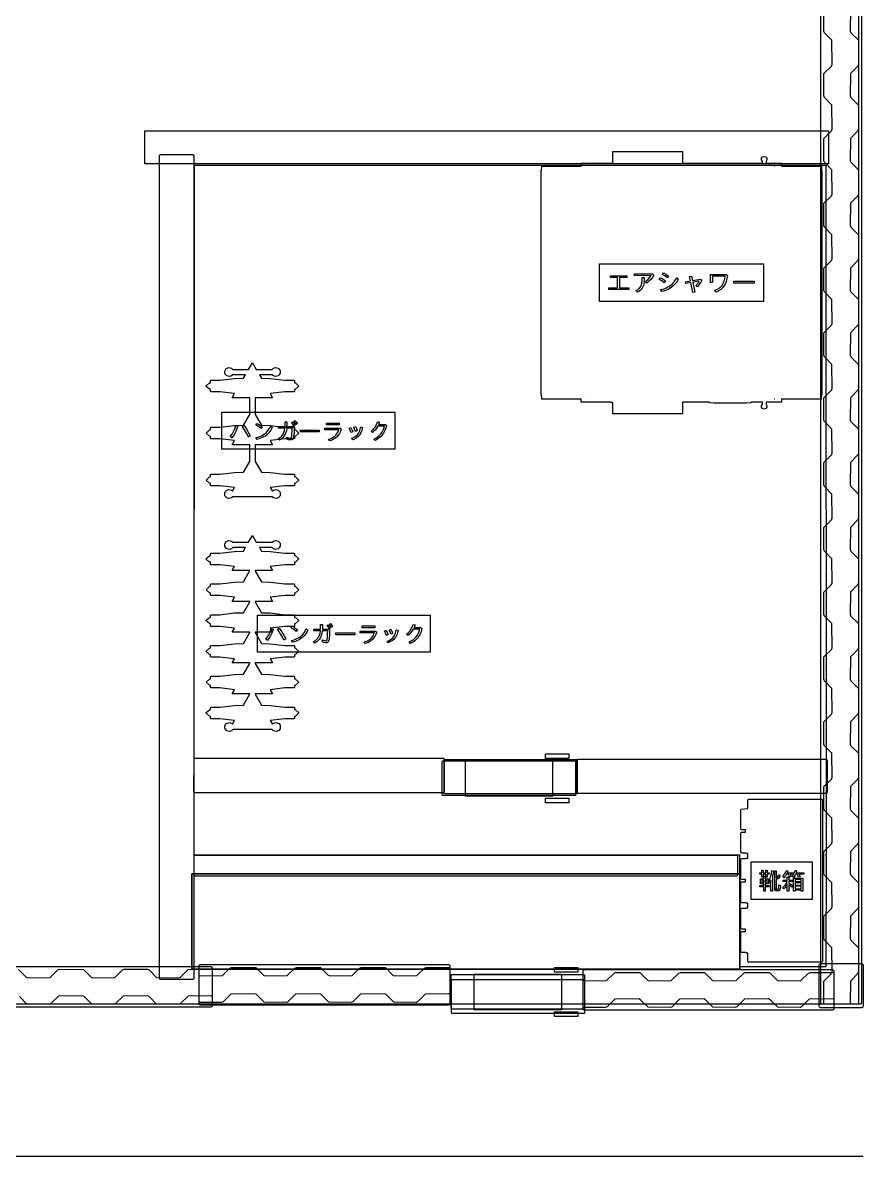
# Model space of a CAD drawing. Extents: x -928 to 12020, y -652 to 16065.
# Drawn here: x 8414 to 12020, y -652 to 4210 of the extents above; entities that cross this region are included whole.
import ezdxf

# ---------------------------------------------------------------- set-up
doc = ezdxf.new("R2010")
doc.units = 0
for name, color, linetype in [('名称ラベル', 1, 'Continuous'), ('壁', 8, 'Continuous'), ('寸法', 2, 'Continuous'), ('床', 9, 'Continuous'), ('設備', 5, 'Continuous')]:
    doc.layers.add(name, color=color, linetype=linetype)

msp = doc.modelspace()

# ---------------------------------------------------------------- linework, layer by layer
at = {"layer": '名称ラベル'}
for points in [[(10888.76, 3176.05), (11591.24, 3176.06), (11591.24, 3013.94), (10888.76, 3013.94)], [(10927.76, 3065.44), (10927.76, 3073.42), (10965.93, 3073.47), (10965.92, 3117.18), (10935.63, 3117.21), (10935.63, 3125.08), (11005.94, 3125.08), (11005.94, 3117.21), (10974.86, 3117.19), (10974.85, 3073.47), (11013.76, 3073.42), (11013.76, 3065.44)], [(11038.8, 3132.43), (11115.04, 3133.38), (11121.08, 3127.34), (11115.07, 3117.83), (11108.23, 3109.03), (11100.55, 3100.95), (11092.04, 3093.58), (11085.8, 3099.62), (11092.8, 3105.22), (11099.15, 3111.41), (11104.84, 3118.19), (11109.83, 3125.54), (11038.8, 3124.25)], [(11044.95, 3061.13), (11050.75, 3064.4), (11055.8, 3067.96), (11060.1, 3071.82), (11065.13, 3078.17), (11067.54, 3082.77), (11068.47, 3085.18), (11070.16, 3092.61), (11071.18, 3103.48), (11071.51, 3117.79), (11080.18, 3117.79), (11079.64, 3101.25), (11078.22, 3088.52), (11077.18, 3083.59), (11075.93, 3079.62), (11072.1, 3072.2), (11068.69, 3067.66), (11062.27, 3061.44), (11057.13, 3057.69), (11051.3, 3054.26)], [(11144.86, 3108.97), (11149.9, 3116.16), (11160.93, 3110.02), (11171.32, 3102.51), (11165.71, 3095), (11155.4, 3102.85), (11150.16, 3106.12)], [(11150.43, 3065.12), (11158.05, 3067), (11165.36, 3069.31), (11172.33, 3072.04), (11178.99, 3075.21), (11185.32, 3078.8), (11191.33, 3082.82), (11197.01, 3087.27), (11202.37, 3092.15), (11207.41, 3097.46), (11212.12, 3103.19), (11216.51, 3109.35), (11220.57, 3115.95), (11226.45, 3109.28), (11222.39, 3102.68), (11218, 3096.49), (11213.28, 3090.7), (11208.22, 3085.31), (11202.84, 3080.33), (11197.12, 3075.74), (11191.07, 3071.57), (11184.68, 3067.79), (11177.97, 3064.42), (11170.92, 3061.45), (11163.54, 3058.89), (11155.84, 3056.73)], [(11157.99, 3129.97), (11163.03, 3137.06), (11173.27, 3131.25), (11184.13, 3123.61), (11178.41, 3116.05), (11168.19, 3123.94)], [(11257.64, 3099.09), (11278.67, 3102.72), (11274.76, 3120.83), (11282.58, 3122.41), (11286.7, 3104.15), (11321.28, 3110.07), (11326.79, 3105.45), (11322.38, 3097.25), (11317.86, 3089.79), (11313.24, 3083.05), (11308.52, 3077.04), (11301.17, 3081.14), (11305.28, 3086.01), (11309.06, 3091.1), (11312.5, 3096.43), (11315.55, 3101.95), (11288.32, 3096.93), (11297.54, 3054.89), (11289.46, 3052.94), (11280.21, 3095.42), (11259.27, 3091.59)], [(11364.43, 3096.52), (11364.43, 3130.6), (11431.53, 3130.6), (11436.99, 3125.66), (11434.68, 3111.94), (11431.4, 3099.74), (11427.17, 3089.07), (11421.98, 3079.93), (11415.8, 3072.22), (11408.29, 3065.48), (11399.44, 3059.7), (11389.27, 3054.89), (11382.92, 3062.29), (11393.44, 3066.62), (11399.6, 3070.13), (11405.05, 3074.13), (11407.51, 3076.31), (11409.8, 3078.62), (11413.86, 3083.61), (11418.5, 3091.46), (11422.11, 3099.86), (11424.04, 3105.88), (11425.6, 3112.23), (11427.21, 3122.38), (11373.6, 3122.4), (11373.57, 3096.52)], [(11464.51, 3093.37), (11464.51, 3101.98), (11552.24, 3101.98), (11552.24, 3093.37)], [(9268.89, 2539.44), (10010.68, 2539.44), (10010.68, 2380.83), (9268.89, 2380.83)], [(9304.89, 2435.83), (9312.46, 2445.52), (9318.97, 2456.45), (9324.43, 2468.64), (9328.83, 2482.07), (9336.98, 2479.21), (9332.17, 2464.97), (9328.45, 2456.22), (9324.31, 2448.06), (9317.33, 2436.93), (9312.16, 2430.26)], [(9355.39, 2479.59), (9362.56, 2483.37), (9369.57, 2473.34), (9376.58, 2462.39), (9383.6, 2450.52), (9390.63, 2437.72), (9382.63, 2432.34), (9376.58, 2444.6), (9370.03, 2456.56), (9362.96, 2468.23)], [(9414.38, 2484.78), (9419.42, 2491.52), (9424.77, 2488.66), (9430.26, 2485.23), (9441.66, 2476.64), (9435.89, 2469.27), (9425.64, 2477.58)], [(9415.05, 2430.89), (9422.33, 2432.41), (9429.25, 2434.41), (9435.82, 2436.9), (9442.03, 2439.86), (9447.88, 2443.3), (9453.38, 2447.22), (9458.52, 2451.62), (9463.3, 2456.5), (9467.73, 2461.86), (9471.81, 2467.7), (9475.52, 2474.01), (9478.88, 2480.81), (9485.13, 2475.23), (9481.83, 2468.53), (9478.14, 2462.26), (9474.06, 2456.41), (9469.61, 2451), (9464.77, 2446), (9459.56, 2441.44), (9453.96, 2437.3), (9447.98, 2433.6), (9441.62, 2430.32), (9434.87, 2427.46), (9427.75, 2425.03), (9420.24, 2423.04)], [(9509.17, 2425.51), (9517.54, 2430.53), (9521.22, 2433.43), (9524.57, 2436.6), (9527.57, 2440.01), (9530.24, 2443.69), (9532.57, 2447.63), (9534.57, 2451.83), (9536.23, 2456.29), (9537.55, 2461), (9539.17, 2471.16), (9511.45, 2471.21), (9511.45, 2478.33), (9539.63, 2478.34), (9539.66, 2498.64), (9547.61, 2498.64), (9547.63, 2478.73), (9578.67, 2478.72), (9578.27, 2455.1), (9577.08, 2439.98), (9576.18, 2434.04), (9574.62, 2427.74), (9572.72, 2424.16), (9571.03, 2422.39), (9568.99, 2421.13), (9566.61, 2420.38), (9559.91, 2420.38), (9554.51, 2421.48), (9549, 2423.47), (9547.61, 2424.1), (9547.32, 2432.78), (9554.69, 2429.8), (9560.5, 2428.39), (9563.05, 2428.24), (9564.38, 2428.58), (9565.96, 2429.52), (9566.78, 2430.49), (9567.66, 2432.46), (9568.25, 2435.22), (9569.54, 2445.31), (9570.38, 2458.99), (9570.68, 2471.6), (9547.04, 2471.59), (9545.35, 2460.12), (9543.97, 2454.79), (9542.22, 2449.75), (9540.12, 2444.98), (9537.65, 2440.48), (9534.82, 2436.27), (9531.62, 2432.33), (9528.07, 2428.67), (9524.15, 2425.29), (9519.87, 2422.18), (9515.23, 2419.35)], [(9567.14, 2494.38), (9572.42, 2498.16), (9578.05, 2492.2), (9583.13, 2485.36), (9577.56, 2481.19), (9572.53, 2488.44)], [(9576.98, 2499.66), (9581.92, 2503.44), (9587.49, 2498.04), (9593.07, 2491.32), (9587.69, 2487.06), (9582.61, 2493.82)], [(9718.2, 2485.31), (9718.2, 2492.68), (9772.1, 2492.68), (9772.1, 2485.31)], [(9908.87, 2457.25), (9915.24, 2462.92), (9918.19, 2465.95), (9920.99, 2469.12), (9926.12, 2475.86), (9928.45, 2479.44), (9932.64, 2486.99), (9937.75, 2499.32), (9945.41, 2497.14), (9941.1, 2486.43), (9969.4, 2486.43), (9974.68, 2482.55), (9973, 2475.16), (9970.89, 2468.14), (9968.33, 2461.48), (9965.34, 2455.19), (9961.92, 2449.26), (9958.06, 2443.69), (9953.76, 2438.49), (9949.03, 2433.65), (9943.86, 2429.18), (9938.25, 2425.07), (9932.21, 2421.33), (9925.73, 2417.95), (9919.96, 2424.3), (9928.73, 2428.55), (9936.72, 2433.69), (9943.93, 2439.72), (9950.35, 2446.64), (9955.63, 2453.95), (9959.94, 2461.83), (9963.27, 2470.28), (9965.6, 2479.27), (9937.37, 2479.3), (9932.5, 2471.48), (9927.1, 2464.29), (9921.18, 2457.74), (9914.73, 2451.82)], [(9605.62, 2455.17), (9605.62, 2463.12), (9686.6, 2463.12), (9686.6, 2455.17)], [(9709.67, 2463.5), (9709.68, 2470.87), (9775.97, 2470.87), (9780.72, 2466.41), (9777.12, 2456.5), (9772.67, 2447.67), (9769.22, 2442.37), (9763.34, 2435.32), (9757.16, 2429.77), (9750.44, 2425.14), (9745.49, 2422.41), (9740.18, 2419.96), (9731.53, 2416.83), (9726.35, 2424.2), (9731.82, 2425.63), (9736.96, 2427.4), (9741.79, 2429.51), (9746.29, 2431.95), (9750.47, 2434.72), (9754.33, 2437.83), (9757.87, 2441.27), (9761.09, 2445.05), (9763.99, 2449.16), (9766.56, 2453.61), (9768.81, 2458.39), (9770.71, 2463.47)], [(9814.8, 2470.68), (9821.63, 2474.02), (9826.16, 2465.37), (9829.87, 2455.7), (9822.55, 2452.21), (9818.89, 2462.11)], [(9824.92, 2427.2), (9830.72, 2429.32), (9838.57, 2433.23), (9845.39, 2438.02), (9849.36, 2441.7), (9854.26, 2447.62), (9856.77, 2451.7), (9858.97, 2456.26), (9860.88, 2461.32), (9862.48, 2466.87), (9864.33, 2476.1), (9872.18, 2474.26), (9870.73, 2467.11), (9868.87, 2460.46), (9865.3, 2451.4), (9860.81, 2443.46), (9857.3, 2438.79), (9853.92, 2435.15), (9850.08, 2431.76), (9843.47, 2427.16), (9838.49, 2424.41), (9830.16, 2420.76)], [(9834.13, 2475.23), (9841.21, 2478.53), (9845.59, 2470.03), (9849.06, 2460.55), (9841.6, 2457.06), (9838.25, 2466.88)], [(9421.02, 1669.38), (10162.81, 1669.38), (10162.81, 1510.77), (9421.02, 1510.77)], [(9457.02, 1565.77), (9464.59, 1575.46), (9471.1, 1586.39), (9476.56, 1598.58), (9480.96, 1612.01), (9489.1, 1609.15), (9484.3, 1594.91), (9480.58, 1586.16), (9474.22, 1574.15), (9469.46, 1566.87), (9464.29, 1560.2)], [(9507.52, 1609.53), (9514.69, 1613.32), (9521.7, 1603.28), (9528.71, 1592.33), (9535.73, 1580.46), (9542.75, 1567.66), (9534.76, 1562.28), (9528.71, 1574.54), (9522.16, 1586.5), (9515.09, 1598.17)], [(9566.5, 1614.72), (9571.54, 1621.46), (9576.89, 1618.6), (9582.39, 1615.17), (9593.79, 1606.58), (9588.02, 1599.21), (9577.77, 1607.52)], [(9567.18, 1560.83), (9574.46, 1562.35), (9581.38, 1564.35), (9587.94, 1566.84), (9594.15, 1569.8), (9600.01, 1573.24), (9605.51, 1577.16), (9610.65, 1581.56), (9615.43, 1586.44), (9619.86, 1591.8), (9623.93, 1597.64), (9627.65, 1603.95), (9631.01, 1610.75), (9637.26, 1605.17), (9633.95, 1598.47), (9630.26, 1592.2), (9626.19, 1586.35), (9621.74, 1580.94), (9616.9, 1575.94), (9611.68, 1571.38), (9606.08, 1567.24), (9600.1, 1563.54), (9593.74, 1560.25), (9587, 1557.4), (9579.87, 1554.98), (9572.37, 1552.98)], [(9661.3, 1555.45), (9665.66, 1557.83), (9669.67, 1560.47), (9673.35, 1563.37), (9676.69, 1566.53), (9679.7, 1569.95), (9682.37, 1573.63), (9684.7, 1577.58), (9686.7, 1581.77), (9688.35, 1586.23), (9689.67, 1590.94), (9691.29, 1601.1), (9663.58, 1601.15), (9663.58, 1608.27), (9691.76, 1608.28), (9691.79, 1628.58), (9699.73, 1628.58), (9699.76, 1608.67), (9730.8, 1608.66), (9730.4, 1585.04), (9729.2, 1569.92), (9728.31, 1563.99), (9726.75, 1557.69), (9724.85, 1554.1), (9723.15, 1552.33), (9721.12, 1551.08), (9718.74, 1550.32), (9712.04, 1550.32), (9706.64, 1551.42), (9701.13, 1553.41), (9699.73, 1554.04), (9699.44, 1562.72), (9706.82, 1559.74), (9712.63, 1558.34), (9715.18, 1558.18), (9716.51, 1558.52), (9717.61, 1559.08), (9718.91, 1560.43), (9719.79, 1562.4), (9720.38, 1565.16), (9721.67, 1575.25), (9722.51, 1588.93), (9722.8, 1601.54), (9699.16, 1601.53), (9697.47, 1590.06), (9696.09, 1584.73), (9694.35, 1579.69), (9692.24, 1574.92), (9689.77, 1570.42), (9686.94, 1566.21), (9683.75, 1562.27), (9680.19, 1558.61), (9676.28, 1555.23), (9672, 1552.12), (9667.36, 1549.29)], [(9719.27, 1624.32), (9724.55, 1628.1), (9730.18, 1622.14), (9735.26, 1615.3), (9729.69, 1611.14), (9724.66, 1618.38)], [(9729.1, 1629.6), (9734.05, 1633.38), (9739.62, 1627.98), (9745.19, 1621.26), (9739.81, 1617), (9734.74, 1623.76)], [(9870.33, 1615.25), (9870.33, 1622.62), (9924.22, 1622.62), (9924.22, 1615.25)], [(9977.05, 1557.14), (9982.85, 1559.26), (9990.69, 1563.17), (9995.36, 1566.26), (10001.49, 1571.64), (10006.38, 1577.56), (10008.89, 1581.64), (10011.1, 1586.2), (10013.01, 1591.26), (10014.61, 1596.81), (10016.45, 1606.05), (10024.3, 1604.2), (10021.98, 1593.66), (10019.91, 1587.26), (10017.43, 1581.34), (10012.94, 1573.4), (10009.43, 1568.73), (10006.05, 1565.09), (10000.12, 1560.11), (9995.6, 1557.1), (9990.62, 1554.35), (9982.29, 1550.7)], [(9986.26, 1605.17), (9993.34, 1608.47), (9997.72, 1599.98), (10001.19, 1590.49), (9993.72, 1587), (9990.38, 1596.83)], [(10060.99, 1587.19), (10067.37, 1592.86), (10070.32, 1595.89), (10075.76, 1602.36), (10078.25, 1605.81), (10082.75, 1613.08), (10084.77, 1616.93), (10089.88, 1629.26), (10097.54, 1627.08), (10093.23, 1616.37), (10121.53, 1616.37), (10126.81, 1612.49), (10125.13, 1605.11), (10123.01, 1598.08), (10120.46, 1591.43), (10117.47, 1585.13), (10114.05, 1579.2), (10110.19, 1573.64), (10105.89, 1568.43), (10101.16, 1563.6), (10095.98, 1559.12), (10090.38, 1555.01), (10084.34, 1551.27), (10077.86, 1547.89), (10072.09, 1554.24), (10080.86, 1558.49), (10088.85, 1563.63), (10096.05, 1569.66), (10102.48, 1576.58), (10107.76, 1583.89), (10112.06, 1591.77), (10115.39, 1600.22), (10117.73, 1609.21), (10089.5, 1609.24), (10084.62, 1601.42), (10079.23, 1594.23), (10073.31, 1587.68), (10066.86, 1581.77)], [(9757.75, 1585.11), (9757.75, 1593.06), (9838.73, 1593.06), (9838.73, 1585.11)], [(9861.8, 1593.45), (9861.8, 1600.81), (9928.1, 1600.81), (9932.85, 1596.35), (9929.25, 1586.45), (9924.79, 1577.61), (9919.48, 1569.85), (9915.47, 1565.27), (9909.29, 1559.71), (9902.56, 1555.08), (9897.62, 1552.35), (9892.31, 1549.91), (9883.66, 1546.77), (9878.47, 1554.14), (9883.94, 1555.57), (9889.09, 1557.34), (9893.91, 1559.45), (9898.42, 1561.89), (9902.6, 1564.66), (9906.46, 1567.77), (9910, 1571.21), (9913.22, 1574.99), (9916.11, 1579.1), (9918.69, 1583.55), (9920.94, 1588.33), (9922.84, 1593.42)], [(9966.92, 1600.62), (9973.76, 1603.96), (9978.29, 1595.31), (9981.99, 1585.64), (9974.68, 1582.15), (9971.02, 1592.05)], [(11539.52, 449.34), (11539.52, 610.66), (11800.48, 610.66), (11800.48, 449.34)], [(11575.52, 503.27), (11575.52, 509.04), (11592.77, 509.09), (11592.74, 516.35), (11578.38, 516.36), (11578.38, 538.12), (11592.93, 538.12), (11592.97, 544.66), (11584.44, 544.71), (11584.43, 557.72), (11576.1, 557.75), (11576.1, 563.42), (11584.43, 563.44), (11584.44, 574.66), (11590.4, 574.66), (11590.42, 563.43), (11601.27, 563.42), (11601.3, 574.66), (11607.26, 574.66), (11607.27, 563.44), (11616.32, 563.42), (11616.32, 557.75), (11607.27, 557.73), (11607.26, 544.71), (11598.94, 544.7), (11598.93, 538.16), (11613.76, 538.12), (11613.76, 516.36), (11599.15, 516.35), (11599.12, 509.08), (11617.1, 509.04), (11617.1, 503.27), (11599.13, 503.26), (11599.12, 485.34), (11592.77, 485.34), (11592.75, 503.26)], [(11590.4, 549.9), (11601.28, 549.86), (11601.29, 557.72), (11590.42, 557.74)], [(11614.05, 524.84), (11618.67, 535.45), (11622.54, 547.11), (11625.67, 559.82), (11628.05, 573.59), (11634.89, 572.29), (11632.97, 561.31), (11630.43, 550.76), (11630.43, 485.34), (11623.89, 485.34), (11623.88, 531.54), (11620.79, 523.71), (11618.12, 518.1)], [(11640.02, 493.77), (11640.02, 572.67), (11646.57, 572.67), (11646.58, 542.27), (11653.21, 548.67), (11658.68, 555.23), (11664.01, 550.14), (11655.8, 541.58), (11646.57, 534.24), (11646.57, 496.24), (11647.11, 494.32), (11641.25, 493.81), (11648.84, 493.76), (11643.31, 493.25), (11654.92, 493.49), (11653.29, 493.69), (11655.24, 494.15), (11656.23, 494.8), (11656.93, 496.2), (11657.42, 499.48), (11658.1, 512.43), (11664.84, 510.15), (11664.35, 500.04), (11663.61, 494.52), (11662.54, 490.77), (11661.64, 489.27), (11660.73, 488.48), (11657.97, 487.34), (11655.09, 486.86), (11646.39, 486.96), (11643.53, 487.54), (11642.11, 488.2), (11640.95, 489.49), (11640.26, 491.34)], [(11674.77, 547.67), (11679.4, 553.16), (11683.49, 559.48), (11687.03, 566.61), (11690.04, 574.56), (11696.63, 572.96), (11693.69, 564.53), (11719.94, 564.53), (11719.94, 558.76), (11705.69, 558.75), (11710.3, 547.76), (11703.66, 545.15), (11701.26, 552.4), (11698.69, 558.76), (11691.06, 558.75), (11686.05, 550.26), (11683.18, 546.5), (11680.06, 543.06)], [(11675.26, 500.99), (11680.84, 506.63), (11685.69, 512.81), (11689.82, 519.54), (11693.21, 526.77), (11676.47, 526.83), (11676.47, 532.88), (11693.99, 532.89), (11694.02, 545.77), (11700.46, 545.77), (11700.49, 532.89), (11717.13, 532.88), (11717.13, 526.83), (11700.46, 526.79), (11700.47, 521.15), (11709.22, 515), (11716.41, 508.94), (11712.48, 502.88), (11706.86, 508.72), (11700.47, 514.53), (11700.46, 485.44), (11694.02, 485.44), (11693.99, 516.71), (11690.98, 510.95), (11687.53, 505.35), (11683.68, 500.1), (11679.43, 495.18)], [(11715.63, 547.86), (11719.23, 553.43), (11722.42, 559.72), (11725.19, 566.73), (11727.55, 574.47), (11734, 573.16), (11731.68, 564.53), (11764.48, 564.53), (11764.48, 558.76), (11743.07, 558.75), (11748.68, 548.34), (11741.95, 545.68), (11739.12, 552.29), (11735.77, 558.76), (11729.44, 558.75), (11725.86, 551.26), (11721.49, 544.18)], [(11721.06, 541.61), (11760.51, 541.61), (11760.51, 485.34), (11753.97, 485.34), (11753.92, 489.89), (11727.65, 489.89), (11727.6, 485.44), (11721.06, 485.44)], [(11753.97, 535.69), (11727.64, 535.74), (11727.6, 526.47), (11753.93, 526.44)], [(11592.92, 521.83), (11592.95, 532.72), (11584.36, 532.73), (11584.35, 521.85)], [(11607.75, 521.83), (11607.78, 532.72), (11598.94, 532.73), (11598.94, 521.85)], [(11640.02, 493.77), (11640.02, 493.77), (11640.02, 493.77)], [(11753.97, 520.81), (11727.64, 520.86), (11727.6, 511.59), (11753.93, 511.56)], [(11753.97, 505.94), (11727.63, 505.98), (11727.6, 495.89), (11753.94, 495.86)]]:
    msp.add_lwpolyline(points, close=True, dxfattribs=at)
at = {"layer": '壁'}
for points in [[(11838, 6), (11838, 15994), (11839.76, 15998.24), (11844, 16000), (12006, 16000), (12010.24, 15998.24), (12012, 15994), (12012, 6), (12010.24, 1.76), (12006, 0), (11844, 0), (11839.76, 1.76)], [(8938.38, 3605.34), (8938.38, 3746.48), (11870, 3746.48), (11870, 3605.34)], [(9001.22, 3639.74), (9002.97, 3643.08), (9007.22, 3644.47), (9142.78, 3644.47), (9147.03, 3643.08), (9148.78, 3639.74), (9148.78, 110.72), (9147.03, 107.38), (9142.78, 106), (9007.22, 106), (9002.97, 107.38), (9001.22, 110.72)], [(10656.89, 1054.44), (10656.89, 1074.44), (10756.89, 1074.44), (10756.89, 1054.44)], [(9149.53, 1053.52), (9151.06, 1055.28), (10220.61, 1055.28), (10222.77, 1049.28), (10222.77, 912.76), (10220.61, 906.76), (9151.06, 906.76), (9148.9, 912.76)], [(10214, 901.33), (10214, 1037.56), (10215.14, 1043.56), (10784.86, 1043.56), (10785.52, 1041.02), (10786.01, 901.33), (10784.86, 895.33), (10215.14, 895.33)], [(10221.75, 909.01), (10221.75, 1044.42), (10222.89, 1050.42), (10791.79, 1050.42), (10792.45, 1047.88), (10792.94, 909.01), (10791.79, 903.01), (10222.89, 903.01)], [(10313.11, 892.44), (10313.11, 1046.44), (10686.89, 1046.44), (10686.89, 892.44)], [(10793.18, 1049.15), (10794.7, 1050.9), (11862.5, 1050.9), (11864.65, 1044.9), (11864.65, 910.14), (11862.5, 904.14), (10794.7, 904.14), (10792.55, 910.14)], [(10656.89, 864.44), (10656.89, 884.44), (10756.89, 884.44), (10756.89, 864.44)], [(92.46, -6), (92.46, 156), (94.22, 160.24), (98.47, 162), (9221.39, 162), (9225.63, 160.24), (9227.39, 156), (9227.39, -6), (9225.63, -10.24), (9221.39, -12), (98.47, -12), (94.22, -10.24)], [(9171.4, 164.4), (9173.16, 168.65), (9177.4, 170.41), (10240.74, 170.41), (10244.98, 168.65), (10246.74, 164.4), (10246.74, 2.41), (10244.98, -1.84), (10240.74, -3.59), (9177.4, -3.59), (9173.16, -1.84), (9171.4, 2.41)], [(9171.4, 12.41), (9171.4, 118.4), (9172.57, 121.33), (9175.4, 122.41), (9271.04, 123.24), (9303.61, 155.54), (9310.4, 158.41), (9414.04, 157.57), (9446.61, 125.27), (9453.41, 122.41), (9549.04, 123.24), (9581.61, 155.54), (9588.4, 158.41), (9692.04, 157.57), (9724.61, 125.27), (9731.41, 122.41), (9827.04, 123.24), (9859.61, 155.54), (9866.4, 158.41), (9970.04, 157.57), (10002.61, 125.27), (10009.4, 122.41), (10105.04, 123.24), (10137.61, 155.54), (10144.4, 158.41), (10242.74, 158.41), (10245.57, 157.33), (10246.74, 154.41), (10246.74, 48.41), (10245.57, 45.48), (10242.74, 44.41), (10140.76, 43.57), (10108.19, 11.27), (10101.4, 8.41), (10005.76, 9.25), (9973.19, 41.54), (9966.39, 44.41), (9862.76, 43.57), (9830.19, 11.27), (9823.4, 8.41), (9727.76, 9.25), (9695.19, 41.54), (9688.39, 44.41), (9584.76, 43.57), (9552.19, 11.27), (9545.4, 8.41), (9449.76, 9.25), (9417.19, 41.54), (9410.39, 44.41), (9306.76, 43.57), (9274.19, 11.27), (9267.4, 8.41), (9175.4, 8.41), (9172.57, 9.48)], [(10695.05, 137.95), (10695.05, 157.95), (10795.05, 157.95), (10795.05, 137.95)], [(10818.62, -19.27), (10818.62, 142.72), (10820.38, 146.97), (10824.62, 148.72), (11887.96, 148.72), (11892.2, 146.97), (11893.96, 142.72), (11893.96, -19.27), (11892.2, -23.52), (11887.96, -25.27), (10824.63, -25.27), (10820.38, -23.52)], [(11830, -7), (11830, 167), (11832.34, 172.66), (11838, 175), (12012, 175), (12017.66, 172.66), (12020, 167), (12020, -7), (12017.66, -12.66), (12012, -15), (11838, -15), (11832.34, -12.66)], [(10251.97, -15.34), (10251.97, 121.24), (10253.12, 127.24), (10823.19, 127.24), (10823.85, 124.7), (10824.34, -15.34), (10823.19, -21.34), (10253.12, -21.34)], [(10254.11, -33.87), (10254.11, 101.01), (10255.26, 107.01), (10823.61, 107.01), (10824.28, 104.47), (10824.76, -33.86), (10823.62, -39.86), (10255.26, -39.86)], [(10351.26, -24.05), (10351.26, 129.95), (10725.04, 129.95), (10725.04, -24.05)], [(10818.62, -9.27), (10818.62, 96.72), (10819.8, 99.65), (10822.63, 100.72), (10918.26, 101.56), (10950.84, 133.86), (10957.62, 136.72), (11061.27, 135.89), (11093.84, 103.59), (11100.63, 100.72), (11196.26, 101.56), (11228.84, 133.86), (11235.63, 136.72), (11339.27, 135.89), (11371.84, 103.59), (11378.63, 100.72), (11474.26, 101.56), (11506.84, 133.86), (11513.62, 136.72), (11617.27, 135.89), (11649.84, 103.59), (11656.63, 100.72), (11752.26, 101.56), (11784.84, 133.86), (11791.62, 136.72), (11889.96, 136.72), (11892.79, 135.65), (11893.96, 132.72), (11893.96, 26.73), (11892.79, 23.8), (11889.96, 22.73), (11787.99, 21.89), (11755.41, -10.41), (11748.62, -13.27), (11652.98, -12.44), (11620.41, 19.86), (11613.62, 22.73), (11509.99, 21.89), (11477.41, -10.41), (11470.62, -13.28), (11374.98, -12.44), (11342.41, 19.86), (11335.62, 22.73), (11231.99, 21.89), (11199.41, -10.41), (11192.62, -13.27), (11096.98, -12.44), (11064.41, 19.86), (11057.62, 22.73), (10953.99, 21.89), (10921.41, -10.41), (10914.62, -13.27), (10822.63, -13.28), (10819.8, -12.2)], [(10695.05, -52.05), (10695.05, -32.05), (10795.05, -32.05), (10795.05, -52.05)]]:
    msp.add_lwpolyline(points, close=True, dxfattribs=at)
for points in [[(11964.84, 4269.64), (11964, 4174.01), (11966.87, 4167.21), (11999.16, 4134.64), (12000, 4031), (11997.13, 4024.21), (11964.84, 3991.64), (11964, 3896.01), (11966.87, 3889.21), (11999.16, 3856.64), (12000, 3753), (11997.13, 3746.21), (11964.84, 3713.64), (11964, 3618.01), (11966.87, 3611.21), (11999.16, 3578.64), (12000, 3475), (11997.13, 3468.21), (11964.84, 3435.64), (11964, 3340.01), (11966.87, 3333.21), (11999.16, 3300.64), (12000, 3197), (11997.13, 3190.21), (11964.84, 3157.64), (11964, 3062.01), (11966.87, 3055.21), (11999.16, 3022.64), (12000, 2919), (11997.13, 2912.21), (11964.84, 2879.64), (11964, 2784.01), (11966.87, 2777.21), (11999.16, 2744.64), (12000, 2641), (11997.13, 2634.21), (11964.84, 2601.64), (11964, 2506.01), (11966.87, 2499.21), (11999.16, 2466.64), (12000, 2363), (11997.13, 2356.21), (11964.84, 2323.64), (11964, 2228.01), (11966.87, 2221.21), (11999.16, 2188.64), (12000, 2085), (11997.13, 2078.21), (11964.84, 2045.64), (11964, 1950.01), (11966.87, 1943.21), (11999.16, 1910.64), (12000, 1807), (11997.13, 1800.21), (11964.84, 1767.64), (11964, 1672.01), (11966.87, 1665.21), (11999.16, 1632.64), (12000, 1529), (11997.13, 1522.21), (11964.84, 1489.64), (11964, 1394.01), (11966.87, 1387.21), (11999.16, 1354.64), (12000, 1251), (11997.13, 1244.21), (11964.84, 1211.64), (11964, 1116.01), (11966.87, 1109.21), (11999.16, 1076.64), (12000, 973), (11997.13, 966.21), (11964.84, 933.64), (11964, 838.01), (11966.87, 831.21), (11999.16, 798.64), (12000, 695), (11997.13, 688.21), (11964.84, 655.64), (11964, 560.01), (11966.87, 553.21), (11999.16, 520.64), (12000, 417), (11997.13, 410.21), (11964.84, 377.64), (11964, 282.01), (11966.87, 275.21), (11999.16, 242.64), (12000, 139), (11997.13, 132.21), (11964.84, 99.64), (11964, 4), (11962.92, 1.17), (11960, 0), (11854, 0), (11851.07, 1.17), (11850, 4), (11850.84, 99.64), (11883.13, 132.21), (11886, 139.01), (11885.16, 242.64), (11852.87, 275.21), (11850, 282), (11850.84, 377.64), (11883.13, 410.21), (11886, 417.01), (11885.16, 520.64), (11852.87, 553.21), (11850, 560), (11850.84, 655.64), (11883.13, 688.21), (11886, 695.01), (11885.16, 798.64), (11852.87, 831.21), (11850, 838), (11850.84, 933.64), (11883.13, 966.21), (11886, 973.01), (11885.16, 1076.64), (11852.87, 1109.21), (11850, 1116), (11850.84, 1211.64), (11883.13, 1244.21), (11886, 1251.01), (11885.16, 1354.64), (11852.87, 1387.21), (11850, 1394), (11850.84, 1489.64), (11883.13, 1522.21), (11886, 1529.01), (11885.16, 1632.64), (11852.87, 1665.21), (11850, 1672), (11850.84, 1767.64), (11883.13, 1800.21), (11886, 1807.01), (11885.16, 1910.64), (11852.87, 1943.21), (11850, 1950), (11850.84, 2045.64), (11883.13, 2078.21), (11886, 2085.01), (11885.16, 2188.64), (11852.87, 2221.21), (11850, 2228), (11850.84, 2323.64), (11883.13, 2356.21), (11886, 2363.01), (11885.16, 2466.64), (11852.87, 2499.21), (11850, 2506), (11850.84, 2601.64), (11883.13, 2634.21), (11886, 2641.01), (11885.16, 2744.64), (11852.87, 2777.21), (11850, 2784), (11850.84, 2879.64), (11883.13, 2912.21), (11886, 2919.01), (11885.16, 3022.64), (11852.87, 3055.21), (11850, 3062), (11850.84, 3157.64), (11883.13, 3190.21), (11886, 3197.01), (11885.16, 3300.64), (11852.87, 3333.21), (11850, 3340), (11850.84, 3435.64), (11883.13, 3468.21), (11886, 3475.01), (11885.16, 3578.64), (11852.87, 3611.21), (11850, 3618), (11850.84, 3713.64), (11883.13, 3746.21), (11886, 3753.01), (11885.16, 3856.64), (11852.87, 3889.21), (11850, 3896), (11850.84, 3991.64), (11883.13, 4024.21), (11886, 4031.01), (11885.16, 4134.64), (11852.87, 4167.21), (11850, 4174), (11850.84, 4269.64)], [(8397.11, 149.16), (8429.68, 116.87), (8436.47, 114), (8532.1, 114.84), (8564.68, 147.13), (8571.47, 150), (8675.11, 149.16), (8707.68, 116.87), (8714.47, 114), (8810.1, 114.84), (8842.68, 147.13), (8849.46, 150), (8949.46, 150), (8956.25, 147.13), (8988.83, 114.84), (9084.46, 114), (9091.25, 116.87), (9123.82, 149.16), (9223.39, 150), (9226.22, 148.92), (9227.39, 146), (9227.39, 40), (9226.22, 37.08), (9223.39, 36), (9123.82, 35.16), (9091.25, 2.87), (9084.46, 0), (8988.82, 0.84), (8956.25, 33.13), (8949.46, 36), (8845.83, 35.16), (8813.25, 2.87), (8806.46, 0), (8710.82, 0.84), (8678.25, 33.13), (8671.46, 36), (8567.83, 35.16), (8535.25, 2.87), (8528.46, 0), (8432.82, 0.84), (8400.25, 33.13)]]:
    msp.add_lwpolyline(points, dxfattribs=at)
at = {"layer": '寸法'}
msp.add_line((-20, -652.05), (12020, -652.05), dxfattribs=at)
at = {"layer": '床'}
for points in [[(0, 16000), (12000, 16000), (12000, 0), (0, 0)], [(9150, 642), (9150.85, 3599.15), (11859.16, 3599.15), (11860, 642), (11858, 640), (11860, 638), (11859.16, 160.85), (11490.85, 160.85), (11490, 638), (11491.96, 640), (9152, 640)], [(9150, 554), (9150, 636), (9151.17, 638.83), (9154, 640), (11476, 640), (11478.83, 638.83), (11480, 636), (11480, 554), (11478.83, 551.17), (11476, 550), (9154, 550), (9151.17, 551.17)], [(9140, 150.05), (11489.96, 150), (11490, 559.96), (9140.04, 560)], [(9140, 150), (9140, 560), (11490, 560), (11490, 150)]]:
    msp.add_lwpolyline(points, close=True, dxfattribs=at)
at = {"layer": '設備'}
for points in [[(10638, 2615.5), (10638, 3574.5), (10640, 3574.55), (10640.5, 3595), (10810.45, 3595), (10810.5, 3607), (10945.46, 3607), (10945.5, 3657), (11244.5, 3657), (11244.55, 3607), (11587.07, 3607), (11587.11, 3616.68), (11583.73, 3621.62), (11583.73, 3628.38), (11587.87, 3634.35), (11595.27, 3636.76), (11602.13, 3634.35), (11606.27, 3628.38), (11606.27, 3621.62), (11602.89, 3616.68), (11602.91, 3607.01), (11669.5, 3607), (11669.54, 3595), (11840, 3594.5), (11840, 3574.55), (11842, 3574.5), (11842, 2615.5), (11840, 2615.45), (11839.5, 2595), (11669.54, 2595), (11669.5, 2583), (11602.91, 2582.99), (11602.89, 2573.32), (11606.27, 2568.38), (11606.27, 2561.62), (11602.13, 2555.65), (11595.27, 2553.24), (11587.87, 2555.65), (11583.73, 2561.62), (11583.73, 2568.38), (11587.11, 2573.32), (11587.07, 2583), (11539.55, 2583), (11539.5, 2579), (11519.5, 2578), (11380.5, 2578), (11360.5, 2579), (11360.45, 2583), (11244.55, 2583), (11244.5, 2533), (10945.5, 2533), (10945, 2579.95), (10940.5, 2580), (10940.46, 2583), (10810.5, 2583), (10810.45, 2595), (10640.5, 2595), (10640, 2615.45)], [(10839.53, 3595), (10840.47, 3594.5), (10840.5, 3594.97)], [(11640.47, 3594.99), (11639.53, 3594.51), (11640.49, 3594.53)], [(9201.86, 2248.51), (9215.74, 2261.86), (9219.99, 2263.16), (9220, 2272.01), (9221.49, 2272.02), (9221.5, 2273.51), (9260.73, 2273.51), (9323.46, 2280.84), (9361.69, 2282.18), (9388.59, 2328.75), (9388.56, 2399.99), (9313.4, 2400), (9323.53, 2417.66), (9260.73, 2425), (9221.5, 2425), (9221.49, 2426.49), (9220, 2426.5), (9219.99, 2435.35), (9215.74, 2436.64), (9201.86, 2450), (9215.74, 2463.36), (9219.99, 2464.65), (9220, 2473.5), (9221.49, 2473.51), (9221.5, 2475), (9260.73, 2475), (9323.46, 2482.34), (9361.7, 2483.68), (9388.59, 2530.24), (9388.58, 2601.47), (9313.4, 2601.49), (9323.53, 2619.15), (9260.73, 2626.49), (9221.5, 2626.49), (9221.49, 2627.98), (9220, 2627.99), (9219.99, 2636.84), (9215.74, 2638.14), (9202.03, 2650.2), (9202.03, 2652.79), (9215.74, 2664.85), (9219.99, 2666.14), (9220, 2674.99), (9221.49, 2675.01), (9221.5, 2676.49), (9260.73, 2676.49), (9323.46, 2683.83), (9361.68, 2685.16), (9370.28, 2700.01), (9315.24, 2700.08), (9310.33, 2694.85), (9301.43, 2691.96), (9289.67, 2694.85), (9281.86, 2704.1), (9280.98, 2716.17), (9287.36, 2726.46), (9298.57, 2731.03), (9310.33, 2728.14), (9315.24, 2722.91), (9383.48, 2722.91), (9400, 2751.49), (9416.52, 2722.91), (9484.76, 2722.91), (9489.67, 2728.14), (9498.57, 2731.03), (9510.33, 2728.14), (9518.14, 2718.89), (9519.02, 2706.81), (9510.33, 2694.85), (9498.57, 2691.96), (9489.67, 2694.85), (9484.76, 2700.08), (9429.72, 2700.01), (9438.32, 2685.16), (9476.54, 2683.83), (9539.27, 2676.49), (9578.5, 2676.49), (9578.51, 2675.01), (9580, 2674.99), (9580.01, 2666.15), (9584.26, 2664.85), (9597.97, 2652.79), (9597.97, 2650.2), (9584.26, 2638.14), (9580.01, 2636.84), (9580, 2627.99), (9578.51, 2627.98), (9578.5, 2626.49), (9539.27, 2626.49), (9476.47, 2619.15), (9486.6, 2601.49), (9411.43, 2601.48), (9411.41, 2530.23), (9438.31, 2483.67), (9476.54, 2482.34), (9539.27, 2475), (9578.5, 2475), (9578.51, 2473.51), (9580, 2473.5), (9580.01, 2464.65), (9584.26, 2463.36), (9597.97, 2451.3), (9597.97, 2448.71), (9584.26, 2436.64), (9580.01, 2435.35), (9580, 2426.5), (9578.51, 2426.49), (9578.5, 2425), (9539.27, 2425), (9476.47, 2417.66), (9486.6, 2400), (9411.43, 2399.99), (9411.41, 2328.74), (9438.31, 2282.18), (9476.54, 2280.84), (9539.27, 2273.51), (9578.5, 2273.51), (9578.51, 2272.02), (9580, 2272.01), (9580.01, 2263.16), (9584.26, 2261.86), (9597.97, 2249.8), (9597.97, 2247.21), (9584.26, 2235.15), (9580.01, 2233.86), (9580, 2225.01), (9578.51, 2224.99), (9578.5, 2223.51), (9539.27, 2223.51), (9476.46, 2216.16), (9485.32, 2200.74), (9489.67, 2205.15), (9501.43, 2208.04), (9510.33, 2205.15), (9518.14, 2195.9), (9518.14, 2181.11), (9510.33, 2171.86), (9501.43, 2168.97), (9489.67, 2171.86), (9484.76, 2177.09), (9315.24, 2177.09), (9310.33, 2171.86), (9298.57, 2168.97), (9289.67, 2171.86), (9281.86, 2181.11), (9281.86, 2195.9), (9289.67, 2205.15), (9298.57, 2208.04), (9310.33, 2205.15), (9314.68, 2200.74), (9323.54, 2216.16), (9260.73, 2223.51), (9221.5, 2223.51), (9221.49, 2224.99), (9220, 2225.01), (9219.99, 2233.86), (9215.74, 2235.15)], [(10840.47, 2595.49), (10839.53, 2595.01), (10840.49, 2595.03)], [(11639.53, 2595.5), (11640.47, 2595), (11640.5, 2595.47)], [(9201.86, 1381.71), (9215.74, 1395.06), (9219.99, 1396.36), (9220, 1405.21), (9221.49, 1405.22), (9221.5, 1406.71), (9260.73, 1406.71), (9323.46, 1414.04), (9361.69, 1415.38), (9388.59, 1461.95), (9388.54, 1463.86), (9313.4, 1463.86), (9323.53, 1481.52), (9260.74, 1488.86), (9221.5, 1488.86), (9221.49, 1490.35), (9220, 1490.36), (9219.99, 1499.21), (9215.74, 1500.51), (9202.03, 1512.57), (9202.03, 1515.16), (9215.74, 1527.22), (9219.99, 1528.52), (9220, 1537.36), (9221.49, 1537.38), (9221.5, 1538.86), (9260.73, 1538.86), (9323.46, 1546.2), (9361.69, 1547.53), (9388.59, 1594.11), (9388.54, 1596.02), (9313.4, 1596.02), (9323.53, 1613.67), (9260.73, 1621.02), (9221.5, 1621.02), (9221.49, 1622.5), (9220, 1622.52), (9219.99, 1631.37), (9215.74, 1632.66), (9202.03, 1644.72), (9202.03, 1647.31), (9215.74, 1659.37), (9219.99, 1660.67), (9220, 1669.52), (9221.49, 1669.53), (9221.5, 1671.02), (9260.74, 1671.02), (9323.46, 1678.35), (9361.69, 1679.69), (9388.59, 1726.26), (9388.54, 1728.17), (9313.4, 1728.17), (9323.53, 1745.83), (9260.73, 1753.17), (9221.5, 1753.17), (9221.49, 1754.66), (9220, 1754.67), (9219.99, 1763.52), (9215.74, 1764.82), (9201.86, 1778.17), (9215.74, 1791.53), (9219.99, 1792.82), (9220, 1801.67), (9221.49, 1801.69), (9221.5, 1803.17), (9260.73, 1803.17), (9323.46, 1810.51), (9361.69, 1811.84), (9388.59, 1860.28), (9313.4, 1860.33), (9323.53, 1877.98), (9260.74, 1885.33), (9221.5, 1885.33), (9221.49, 1886.81), (9220, 1886.83), (9219.99, 1895.67), (9215.74, 1896.97), (9202.03, 1909.03), (9202.03, 1911.62), (9215.74, 1923.69), (9219.99, 1924.98), (9220, 1933.83), (9221.49, 1933.84), (9221.5, 1935.33), (9260.73, 1935.33), (9323.46, 1942.66), (9361.68, 1944), (9370.28, 1958.85), (9315.24, 1958.92), (9310.33, 1953.69), (9301.43, 1950.79), (9289.67, 1953.69), (9281.86, 1962.94), (9280.98, 1975.01), (9287.36, 1985.3), (9298.57, 1989.87), (9310.33, 1986.97), (9315.24, 1981.74), (9383.48, 1981.74), (9400, 2010.33), (9416.52, 1981.74), (9484.76, 1981.74), (9489.67, 1986.97), (9498.57, 1989.87), (9510.33, 1986.97), (9518.14, 1977.72), (9519.02, 1965.65), (9510.33, 1953.68), (9498.57, 1950.79), (9489.67, 1953.69), (9484.76, 1958.92), (9429.72, 1958.85), (9438.32, 1944), (9476.54, 1942.66), (9539.27, 1935.33), (9578.5, 1935.33), (9578.51, 1933.84), (9580, 1933.83), (9580.01, 1924.98), (9584.26, 1923.69), (9597.97, 1911.63), (9597.97, 1909.03), (9584.26, 1896.97), (9580.01, 1895.68), (9580, 1886.83), (9578.51, 1886.81), (9578.5, 1885.33), (9539.26, 1885.33), (9476.47, 1877.98), (9486.6, 1860.33), (9411.46, 1860.33), (9411.42, 1858.4), (9438.31, 1811.84), (9476.54, 1810.51), (9539.27, 1803.17), (9578.5, 1803.17), (9578.51, 1801.69), (9580, 1801.67), (9580.01, 1792.83), (9584.26, 1791.53), (9597.97, 1779.47), (9597.97, 1776.88), (9584.26, 1764.82), (9580.01, 1763.52), (9580, 1754.67), (9578.51, 1754.66), (9578.5, 1753.17), (9539.27, 1753.17), (9476.47, 1745.83), (9486.6, 1728.17), (9411.46, 1728.17), (9411.41, 1726.26), (9438.31, 1679.69), (9476.54, 1678.35), (9539.26, 1671.02), (9578.5, 1671.02), (9578.51, 1669.53), (9580, 1669.52), (9580.01, 1660.67), (9584.26, 1659.37), (9597.97, 1647.31), (9597.97, 1644.72), (9584.26, 1632.66), (9580.01, 1631.37), (9580, 1622.52), (9578.51, 1622.5), (9578.5, 1621.02), (9539.27, 1621.02), (9476.47, 1613.67), (9486.6, 1596.02), (9411.46, 1596.02), (9411.41, 1594.1), (9438.31, 1547.53), (9476.54, 1546.2), (9539.27, 1538.86), (9578.5, 1538.86), (9578.51, 1537.38), (9580, 1537.36), (9580.01, 1528.52), (9584.26, 1527.22), (9597.97, 1515.16), (9597.97, 1512.57), (9584.26, 1500.51), (9580.01, 1499.21), (9580, 1490.36), (9578.51, 1490.35), (9578.5, 1488.86), (9539.26, 1488.86), (9476.47, 1481.52), (9486.6, 1463.86), (9411.46, 1463.86), (9411.41, 1461.95), (9438.31, 1415.38), (9476.54, 1414.04), (9539.27, 1406.71), (9578.5, 1406.71), (9578.51, 1405.22), (9580, 1405.21), (9580.01, 1396.36), (9584.26, 1395.06), (9597.97, 1383), (9597.97, 1380.41), (9584.26, 1368.35), (9580.01, 1367.06), (9580, 1358.21), (9578.51, 1358.19), (9578.5, 1356.71), (9539.27, 1356.71), (9476.47, 1349.36), (9486.6, 1331.71), (9411.46, 1331.71), (9411.41, 1329.79), (9438.31, 1283.22), (9476.54, 1281.89), (9539.26, 1274.55), (9578.5, 1274.55), (9578.51, 1273.07), (9580, 1273.05), (9580.01, 1264.21), (9584.26, 1262.91), (9597.97, 1250.85), (9597.97, 1248.26), (9584.26, 1236.2), (9580.01, 1234.9), (9580, 1226.05), (9578.51, 1226.04), (9578.5, 1224.55), (9539.27, 1224.55), (9476.46, 1217.2), (9485.32, 1201.78), (9489.67, 1206.2), (9501.43, 1209.09), (9512.64, 1204.52), (9518.14, 1196.95), (9518.14, 1182.16), (9512.64, 1174.59), (9501.43, 1170.02), (9489.67, 1172.91), (9484.76, 1178.14), (9315.24, 1178.14), (9310.33, 1172.91), (9301.43, 1170.02), (9289.67, 1172.91), (9280.98, 1184.87), (9280.98, 1194.23), (9287.36, 1204.52), (9301.43, 1209.09), (9310.33, 1206.2), (9314.67, 1201.78), (9323.54, 1217.2), (9260.73, 1224.55), (9221.5, 1224.55), (9221.49, 1226.04), (9220, 1226.05), (9219.99, 1234.9), (9215.74, 1236.2), (9202.03, 1248.26), (9202.03, 1250.85), (9215.74, 1262.91), (9219.99, 1264.2), (9220, 1273.05), (9221.49, 1273.07), (9221.5, 1274.55), (9260.74, 1274.55), (9323.46, 1281.89), (9361.69, 1283.22), (9388.58, 1331.68), (9313.4, 1331.71), (9323.53, 1349.36), (9260.73, 1356.71), (9221.5, 1356.71), (9221.49, 1358.19), (9220, 1358.21), (9219.99, 1367.06), (9215.74, 1368.35)], [(11495, 225.67), (11495, 307.67), (11496.17, 310.49), (11499, 311.67), (11515, 311.72), (11514.98, 321.66), (11499, 321.67), (11496.17, 322.84), (11495, 325.67), (11495, 407.67), (11496.17, 410.49), (11499, 411.67), (11515.94, 411.67), (11519, 413.33), (11525, 413.38), (11524.98, 433.32), (11519, 433.33), (11515.94, 435), (11499, 435), (11496.17, 436.17), (11495, 439), (11495, 521), (11496.17, 523.83), (11499, 525), (11515, 525.05), (11514.98, 534.99), (11499, 535), (11496.17, 536.17), (11495, 539), (11495, 621), (11496.17, 623.83), (11499, 625), (11515.94, 625), (11519, 626.67), (11525, 626.72), (11524.98, 646.66), (11519, 646.67), (11515.94, 648.33), (11499, 648.33), (11496.17, 649.51), (11495, 652.33), (11495, 734.33), (11496.17, 737.16), (11499, 738.33), (11515, 738.38), (11514.98, 748.32), (11499, 748.33), (11496.17, 749.51), (11495, 752.33), (11495, 834.33), (11496.17, 837.16), (11524.99, 840.02), (11525, 876), (11526.17, 878.83), (11529, 880), (11841, 880), (11843.83, 878.83), (11845, 876), (11845, 184), (11843.83, 181.17), (11841, 180), (11529, 180), (11526.17, 181.17), (11525, 184), (11524.99, 219.98), (11519, 220), (11515.94, 221.67), (11499, 221.67), (11496.17, 222.84)]]:
    msp.add_lwpolyline(points, close=True, dxfattribs=at)

doc.saveas('drawing.dxf')
